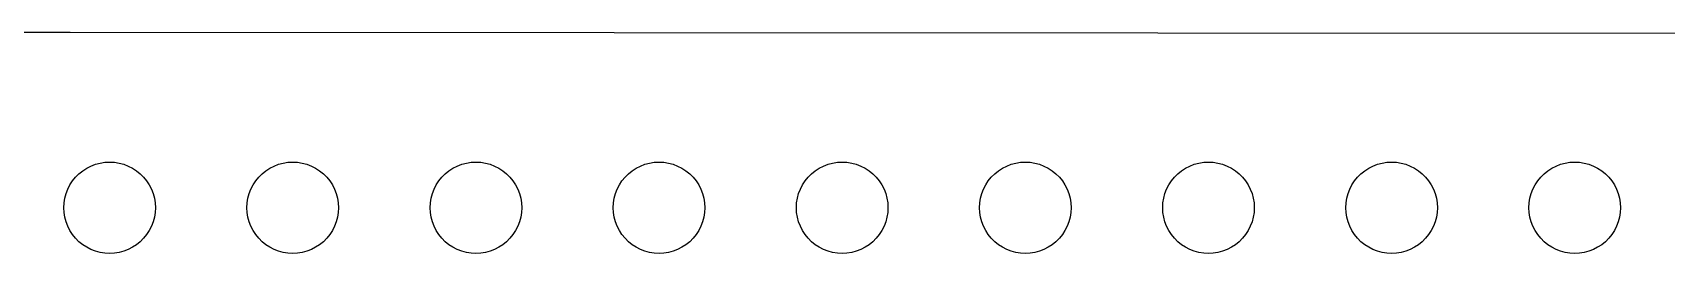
# Model space of a CAD drawing. Header units: metres. Extents: x 0 to 140, y 0 to 65.
# Drawn here: x 16.16 to 34, y 62.5 to 64.92 of the extents above; entities that cross this region are included whole.
import ezdxf

# ---------------------------------------------------------------- set-up
doc = ezdxf.new("R2010")
doc.units = ezdxf.units.M

msp = doc.modelspace()

# ---------------------------------------------------------------- linework, layer by layer
for p, q in [((16.5679, 64.9178), (13.4321, 64.9178)), ((117.613, 64.863), (16.5679, 64.9178)), ((16.5955, 63.2939), (16.6284, 63.3346)), ((16.6284, 63.3346), (16.6654, 63.3716)), ((16.6654, 63.3716), (16.7061, 63.4045)), ((16.7061, 63.4045), (16.75, 63.433)), ((16.75, 63.433), (16.7966, 63.4568)), ((16.7966, 63.4568), (16.8455, 63.4755)), ((16.8455, 63.4755), (16.896, 63.4891)), ((16.896, 63.4891), (16.9477, 63.4973)), ((16.9477, 63.4973), (17, 63.5)), ((17, 63.5), (17.0523, 63.4973)), ((17.0523, 63.4973), (17.1039, 63.4891)), ((17.1039, 63.4891), (17.1545, 63.4755)), ((17.1545, 63.4755), (17.2034, 63.4568)), ((17.2034, 63.4568), (17.25, 63.433)), ((17.25, 63.433), (17.2939, 63.4045)), ((17.2939, 63.4045), (17.3346, 63.3716)), ((17.3346, 63.3716), (17.3716, 63.3346)), ((17.3716, 63.3346), (17.4045, 63.2939)), ((18.5955, 63.2939), (18.6284, 63.3346)), ((18.6284, 63.3346), (18.6654, 63.3716)), ((18.6654, 63.3716), (18.7061, 63.4045)), ((18.7061, 63.4045), (18.75, 63.433)), ((18.75, 63.433), (18.7966, 63.4568)), ((18.7966, 63.4568), (18.8455, 63.4755)), ((18.8455, 63.4755), (18.896, 63.4891)), ((18.896, 63.4891), (18.9477, 63.4973)), ((18.9477, 63.4973), (19, 63.5)), ((19, 63.5), (19.0523, 63.4973)), ((19.0523, 63.4973), (19.1039, 63.4891)), ((19.1039, 63.4891), (19.1545, 63.4755)), ((19.1545, 63.4755), (19.2034, 63.4568)), ((19.2034, 63.4568), (19.25, 63.433)), ((19.25, 63.433), (19.2939, 63.4045)), ((19.2939, 63.4045), (19.3346, 63.3716)), ((19.3346, 63.3716), (19.3716, 63.3346)), ((19.3716, 63.3346), (19.4045, 63.2939)), ((20.5955, 63.2939), (20.6284, 63.3346)), ((20.6284, 63.3346), (20.6654, 63.3716)), ((20.6654, 63.3716), (20.7061, 63.4045)), ((20.7061, 63.4045), (20.75, 63.433)), ((20.75, 63.433), (20.7966, 63.4568)), ((20.7966, 63.4568), (20.8455, 63.4755)), ((20.8455, 63.4755), (20.896, 63.4891)), ((20.896, 63.4891), (20.9477, 63.4973)), ((20.9477, 63.4973), (21, 63.5)), ((21, 63.5), (21.0523, 63.4973)), ((21.0523, 63.4973), (21.1039, 63.4891)), ((21.1039, 63.4891), (21.1545, 63.4755)), ((21.1545, 63.4755), (21.2034, 63.4568)), ((21.2034, 63.4568), (21.25, 63.433)), ((21.25, 63.433), (21.2939, 63.4045)), ((21.2939, 63.4045), (21.3346, 63.3716)), ((21.3346, 63.3716), (21.3716, 63.3346)), ((21.3716, 63.3346), (21.4045, 63.2939)), ((22.5955, 63.2939), (22.6284, 63.3346)), ((22.6284, 63.3346), (22.6654, 63.3716)), ((22.6654, 63.3716), (22.7061, 63.4045)), ((22.7061, 63.4045), (22.75, 63.433)), ((22.75, 63.433), (22.7966, 63.4568)), ((22.7966, 63.4568), (22.8455, 63.4755)), ((22.8455, 63.4755), (22.896, 63.4891)), ((22.896, 63.4891), (22.9477, 63.4973)), ((22.9477, 63.4973), (23, 63.5)), ((23, 63.5), (23.0523, 63.4973)), ((23.0523, 63.4973), (23.1039, 63.4891)), ((23.1039, 63.4891), (23.1545, 63.4755)), ((23.1545, 63.4755), (23.2034, 63.4568)), ((23.2034, 63.4568), (23.25, 63.433)), ((23.25, 63.433), (23.2939, 63.4045)), ((23.2939, 63.4045), (23.3346, 63.3716)), ((23.3346, 63.3716), (23.3716, 63.3346)), ((23.3716, 63.3346), (23.4045, 63.2939)), ((24.5955, 63.2939), (24.6284, 63.3346)), ((24.6284, 63.3346), (24.6654, 63.3716)), ((24.6654, 63.3716), (24.7061, 63.4045)), ((24.7061, 63.4045), (24.75, 63.433)), ((24.75, 63.433), (24.7966, 63.4568)), ((24.7966, 63.4568), (24.8455, 63.4755)), ((24.8455, 63.4755), (24.896, 63.4891)), ((24.896, 63.4891), (24.9477, 63.4973)), ((24.9477, 63.4973), (25, 63.5)), ((25, 63.5), (25.0523, 63.4973)), ((25.0523, 63.4973), (25.1039, 63.4891)), ((25.1039, 63.4891), (25.1545, 63.4755)), ((25.1545, 63.4755), (25.2034, 63.4568)), ((25.2034, 63.4568), (25.25, 63.433)), ((25.25, 63.433), (25.2939, 63.4045)), ((25.2939, 63.4045), (25.3346, 63.3716)), ((25.3346, 63.3716), (25.3716, 63.3346)), ((25.3716, 63.3346), (25.4045, 63.2939)), ((26.5955, 63.2939), (26.6284, 63.3346)), ((26.6284, 63.3346), (26.6654, 63.3716)), ((26.6654, 63.3716), (26.7061, 63.4045)), ((26.7061, 63.4045), (26.75, 63.433)), ((26.75, 63.433), (26.7966, 63.4568)), ((26.7966, 63.4568), (26.8455, 63.4755)), ((26.8455, 63.4755), (26.896, 63.4891)), ((26.896, 63.4891), (26.9477, 63.4973)), ((26.9477, 63.4973), (27, 63.5)), ((27, 63.5), (27.0523, 63.4973)), ((27.0523, 63.4973), (27.1039, 63.4891)), ((27.1039, 63.4891), (27.1545, 63.4755)), ((27.1545, 63.4755), (27.2034, 63.4568)), ((27.2034, 63.4568), (27.25, 63.433)), ((27.25, 63.433), (27.2939, 63.4045)), ((27.2939, 63.4045), (27.3346, 63.3716)), ((27.3346, 63.3716), (27.3716, 63.3346)), ((27.3716, 63.3346), (27.4045, 63.2939)), ((28.5955, 63.2939), (28.6284, 63.3346)), ((28.6284, 63.3346), (28.6654, 63.3716)), ((28.6654, 63.3716), (28.7061, 63.4045)), ((28.7061, 63.4045), (28.75, 63.433)), ((28.75, 63.433), (28.7966, 63.4568)), ((28.7966, 63.4568), (28.8455, 63.4755)), ((28.8455, 63.4755), (28.896, 63.4891)), ((28.896, 63.4891), (28.9477, 63.4973)), ((28.9477, 63.4973), (29, 63.5)), ((29, 63.5), (29.0523, 63.4973)), ((29.0523, 63.4973), (29.1039, 63.4891)), ((29.1039, 63.4891), (29.1545, 63.4755)), ((29.1545, 63.4755), (29.2034, 63.4568)), ((29.2034, 63.4568), (29.25, 63.433)), ((29.25, 63.433), (29.2939, 63.4045)), ((29.2939, 63.4045), (29.3346, 63.3716)), ((29.3346, 63.3716), (29.3716, 63.3346)), ((29.3716, 63.3346), (29.4045, 63.2939)), ((30.5955, 63.2939), (30.6284, 63.3346)), ((30.6284, 63.3346), (30.6654, 63.3716)), ((30.6654, 63.3716), (30.7061, 63.4045)), ((30.7061, 63.4045), (30.75, 63.433)), ((30.75, 63.433), (30.7966, 63.4568)), ((30.7966, 63.4568), (30.8455, 63.4755)), ((30.8455, 63.4755), (30.896, 63.4891)), ((30.896, 63.4891), (30.9477, 63.4973)), ((30.9477, 63.4973), (31, 63.5)), ((31, 63.5), (31.0523, 63.4973)), ((31.0523, 63.4973), (31.1039, 63.4891)), ((31.1039, 63.4891), (31.1545, 63.4755)), ((31.1545, 63.4755), (31.2034, 63.4568)), ((31.2034, 63.4568), (31.25, 63.433)), ((31.25, 63.433), (31.2939, 63.4045)), ((31.2939, 63.4045), (31.3346, 63.3716)), ((31.3346, 63.3716), (31.3716, 63.3346)), ((31.3716, 63.3346), (31.4045, 63.2939)), ((32.5955, 63.2939), (32.6284, 63.3346)), ((32.6284, 63.3346), (32.6654, 63.3716)), ((32.6654, 63.3716), (32.7061, 63.4045)), ((32.7061, 63.4045), (32.75, 63.433)), ((32.75, 63.433), (32.7966, 63.4568)), ((32.7966, 63.4568), (32.8455, 63.4755)), ((32.8455, 63.4755), (32.896, 63.4891)), ((32.896, 63.4891), (32.9477, 63.4973)), ((32.9477, 63.4973), (33, 63.5)), ((33, 63.5), (33.0523, 63.4973)), ((33.0523, 63.4973), (33.1039, 63.4891)), ((33.1039, 63.4891), (33.1545, 63.4755)), ((33.1545, 63.4755), (33.2034, 63.4568)), ((33.2034, 63.4568), (33.25, 63.433)), ((33.25, 63.433), (33.2939, 63.4045)), ((33.2939, 63.4045), (33.3346, 63.3716)), ((33.3346, 63.3716), (33.3716, 63.3346)), ((33.3716, 63.3346), (33.4045, 63.2939)), ((16.5109, 63.1039), (16.5245, 63.1545)), ((16.5245, 63.1545), (16.5432, 63.2034)), ((16.5432, 63.2034), (16.567, 63.25)), ((16.567, 63.25), (16.5955, 63.2939)), ((17.4045, 63.2939), (17.433, 63.25)), ((17.433, 63.25), (17.4568, 63.2034)), ((17.4568, 63.2034), (17.4755, 63.1545)), ((17.4755, 63.1545), (17.4891, 63.1039)), ((18.5109, 63.1039), (18.5245, 63.1545)), ((18.5245, 63.1545), (18.5432, 63.2034)), ((18.5432, 63.2034), (18.567, 63.25)), ((18.567, 63.25), (18.5955, 63.2939)), ((19.4045, 63.2939), (19.433, 63.25)), ((19.433, 63.25), (19.4568, 63.2034)), ((19.4568, 63.2034), (19.4755, 63.1545)), ((19.4755, 63.1545), (19.4891, 63.1039)), ((20.5109, 63.1039), (20.5245, 63.1545)), ((20.5245, 63.1545), (20.5432, 63.2034)), ((20.5432, 63.2034), (20.567, 63.25)), ((20.567, 63.25), (20.5955, 63.2939)), ((21.4045, 63.2939), (21.433, 63.25)), ((21.433, 63.25), (21.4568, 63.2034)), ((21.4568, 63.2034), (21.4755, 63.1545)), ((21.4755, 63.1545), (21.4891, 63.1039)), ((22.5109, 63.1039), (22.5245, 63.1545)), ((22.5245, 63.1545), (22.5432, 63.2034)), ((22.5432, 63.2034), (22.567, 63.25)), ((22.567, 63.25), (22.5955, 63.2939)), ((23.4045, 63.2939), (23.433, 63.25)), ((23.433, 63.25), (23.4568, 63.2034)), ((23.4568, 63.2034), (23.4755, 63.1545)), ((23.4755, 63.1545), (23.4891, 63.1039)), ((24.5109, 63.1039), (24.5245, 63.1545)), ((24.5245, 63.1545), (24.5432, 63.2034)), ((24.5432, 63.2034), (24.567, 63.25)), ((24.567, 63.25), (24.5955, 63.2939)), ((25.4045, 63.2939), (25.433, 63.25)), ((25.433, 63.25), (25.4568, 63.2034)), ((25.4568, 63.2034), (25.4755, 63.1545)), ((25.4755, 63.1545), (25.4891, 63.1039)), ((26.5109, 63.1039), (26.5245, 63.1545)), ((26.5245, 63.1545), (26.5432, 63.2034)), ((26.5432, 63.2034), (26.567, 63.25)), ((26.567, 63.25), (26.5955, 63.2939)), ((27.4045, 63.2939), (27.433, 63.25)), ((27.433, 63.25), (27.4568, 63.2034)), ((27.4568, 63.2034), (27.4755, 63.1545)), ((27.4755, 63.1545), (27.4891, 63.1039)), ((28.5109, 63.1039), (28.5245, 63.1545)), ((28.5245, 63.1545), (28.5432, 63.2034)), ((28.5432, 63.2034), (28.567, 63.25)), ((28.567, 63.25), (28.5955, 63.2939)), ((29.4045, 63.2939), (29.433, 63.25)), ((29.433, 63.25), (29.4568, 63.2034)), ((29.4568, 63.2034), (29.4755, 63.1545)), ((29.4755, 63.1545), (29.4891, 63.1039)), ((30.5109, 63.1039), (30.5245, 63.1545)), ((30.5245, 63.1545), (30.5432, 63.2034)), ((30.5432, 63.2034), (30.567, 63.25)), ((30.567, 63.25), (30.5955, 63.2939)), ((31.4045, 63.2939), (31.433, 63.25)), ((31.433, 63.25), (31.4568, 63.2034)), ((31.4568, 63.2034), (31.4755, 63.1545)), ((31.4755, 63.1545), (31.4891, 63.1039)), ((32.5109, 63.1039), (32.5245, 63.1545)), ((32.5245, 63.1545), (32.5432, 63.2034)), ((32.5432, 63.2034), (32.567, 63.25)), ((32.567, 63.25), (32.5955, 63.2939)), ((33.4045, 63.2939), (33.433, 63.25)), ((33.433, 63.25), (33.4568, 63.2034)), ((33.4568, 63.2034), (33.4755, 63.1545)), ((33.4755, 63.1545), (33.4891, 63.1039)), ((16.5, 63), (16.5027, 63.0523)), ((16.5027, 62.9477), (16.5, 63)), ((16.5027, 63.0523), (16.5109, 63.1039)), ((17.4891, 63.1039), (17.4973, 63.0523)), ((17.4973, 63.0523), (17.5, 63)), ((17.5, 63), (17.4973, 62.9477)), ((18.5, 63), (18.5027, 63.0523)), ((18.5027, 62.9477), (18.5, 63)), ((18.5027, 63.0523), (18.5109, 63.1039)), ((19.4891, 63.1039), (19.4973, 63.0523)), ((19.4973, 63.0523), (19.5, 63)), ((19.5, 63), (19.4973, 62.9477)), ((20.5, 63), (20.5027, 63.0523)), ((20.5027, 62.9477), (20.5, 63)), ((20.5027, 63.0523), (20.5109, 63.1039)), ((21.4891, 63.1039), (21.4973, 63.0523)), ((21.4973, 63.0523), (21.5, 63)), ((21.5, 63), (21.4973, 62.9477)), ((22.5, 63), (22.5027, 63.0523)), ((22.5027, 62.9477), (22.5, 63)), ((22.5027, 63.0523), (22.5109, 63.1039)), ((23.4891, 63.1039), (23.4973, 63.0523)), ((23.4973, 63.0523), (23.5, 63)), ((23.5, 63), (23.4973, 62.9477)), ((24.5, 63), (24.5027, 63.0523)), ((24.5027, 62.9477), (24.5, 63)), ((24.5027, 63.0523), (24.5109, 63.1039)), ((25.4891, 63.1039), (25.4973, 63.0523)), ((25.4973, 63.0523), (25.5, 63)), ((25.5, 63), (25.4973, 62.9477)), ((26.5, 63), (26.5027, 63.0523)), ((26.5027, 62.9477), (26.5, 63)), ((26.5027, 63.0523), (26.5109, 63.1039)), ((27.4891, 63.1039), (27.4973, 63.0523)), ((27.4973, 63.0523), (27.5, 63)), ((27.5, 63), (27.4973, 62.9477)), ((28.5, 63), (28.5027, 63.0523)), ((28.5027, 62.9477), (28.5, 63)), ((28.5027, 63.0523), (28.5109, 63.1039)), ((29.4891, 63.1039), (29.4973, 63.0523)), ((29.4973, 63.0523), (29.5, 63)), ((29.5, 63), (29.4973, 62.9477)), ((30.5, 63), (30.5027, 63.0523)), ((30.5027, 62.9477), (30.5, 63)), ((30.5027, 63.0523), (30.5109, 63.1039)), ((31.4891, 63.1039), (31.4973, 63.0523)), ((31.4973, 63.0523), (31.5, 63)), ((31.5, 63), (31.4973, 62.9477)), ((32.5, 63), (32.5027, 63.0523)), ((32.5027, 62.9477), (32.5, 63)), ((32.5027, 63.0523), (32.5109, 63.1039)), ((33.4891, 63.1039), (33.4973, 63.0523)), ((33.4973, 63.0523), (33.5, 63)), ((33.5, 63), (33.4973, 62.9477)), ((16.5109, 62.896), (16.5027, 62.9477)), ((16.5245, 62.8455), (16.5109, 62.896)), ((16.5432, 62.7966), (16.5245, 62.8455)), ((17.4755, 62.8455), (17.4568, 62.7966)), ((17.4891, 62.896), (17.4755, 62.8455)), ((17.4973, 62.9477), (17.4891, 62.896)), ((18.5109, 62.896), (18.5027, 62.9477)), ((18.5245, 62.8455), (18.5109, 62.896)), ((18.5432, 62.7966), (18.5245, 62.8455)), ((19.4755, 62.8455), (19.4568, 62.7966)), ((19.4891, 62.896), (19.4755, 62.8455)), ((19.4973, 62.9477), (19.4891, 62.896)), ((20.5109, 62.896), (20.5027, 62.9477)), ((20.5245, 62.8455), (20.5109, 62.896)), ((20.5432, 62.7966), (20.5245, 62.8455)), ((21.4755, 62.8455), (21.4568, 62.7966)), ((21.4891, 62.896), (21.4755, 62.8455)), ((21.4973, 62.9477), (21.4891, 62.896)), ((22.5109, 62.896), (22.5027, 62.9477)), ((22.5245, 62.8455), (22.5109, 62.896)), ((22.5432, 62.7966), (22.5245, 62.8455)), ((23.4755, 62.8455), (23.4568, 62.7966)), ((23.4891, 62.896), (23.4755, 62.8455)), ((23.4973, 62.9477), (23.4891, 62.896)), ((24.5109, 62.896), (24.5027, 62.9477)), ((24.5245, 62.8455), (24.5109, 62.896)), ((24.5432, 62.7966), (24.5245, 62.8455)), ((25.4755, 62.8455), (25.4568, 62.7966)), ((25.4891, 62.896), (25.4755, 62.8455)), ((25.4973, 62.9477), (25.4891, 62.896)), ((26.5109, 62.896), (26.5027, 62.9477)), ((26.5245, 62.8455), (26.5109, 62.896)), ((26.5432, 62.7966), (26.5245, 62.8455)), ((27.4755, 62.8455), (27.4568, 62.7966)), ((27.4891, 62.896), (27.4755, 62.8455)), ((27.4973, 62.9477), (27.4891, 62.896)), ((28.5109, 62.896), (28.5027, 62.9477)), ((28.5245, 62.8455), (28.5109, 62.896)), ((28.5432, 62.7966), (28.5245, 62.8455)), ((29.4755, 62.8455), (29.4568, 62.7966)), ((29.4891, 62.896), (29.4755, 62.8455)), ((29.4973, 62.9477), (29.4891, 62.896)), ((30.5109, 62.896), (30.5027, 62.9477)), ((30.5245, 62.8455), (30.5109, 62.896)), ((30.5432, 62.7966), (30.5245, 62.8455)), ((31.4755, 62.8455), (31.4568, 62.7966)), ((31.4891, 62.896), (31.4755, 62.8455)), ((31.4973, 62.9477), (31.4891, 62.896)), ((32.5109, 62.896), (32.5027, 62.9477)), ((32.5245, 62.8455), (32.5109, 62.896)), ((32.5432, 62.7966), (32.5245, 62.8455)), ((33.4755, 62.8455), (33.4568, 62.7966)), ((33.4891, 62.896), (33.4755, 62.8455)), ((33.4973, 62.9477), (33.4891, 62.896)), ((16.567, 62.75), (16.5432, 62.7966)), ((16.5955, 62.7061), (16.567, 62.75)), ((16.6284, 62.6654), (16.5955, 62.7061)), ((16.6654, 62.6284), (16.6284, 62.6654)), ((16.7061, 62.5955), (16.6654, 62.6284)), ((17.3346, 62.6284), (17.2939, 62.5955)), ((17.3716, 62.6654), (17.3346, 62.6284)), ((17.4045, 62.7061), (17.3716, 62.6654)), ((17.433, 62.75), (17.4045, 62.7061)), ((17.4568, 62.7966), (17.433, 62.75)), ((18.567, 62.75), (18.5432, 62.7966)), ((18.5955, 62.7061), (18.567, 62.75)), ((18.6284, 62.6654), (18.5955, 62.7061)), ((18.6654, 62.6284), (18.6284, 62.6654)), ((18.7061, 62.5955), (18.6654, 62.6284)), ((19.3346, 62.6284), (19.2939, 62.5955)), ((19.3716, 62.6654), (19.3346, 62.6284)), ((19.4045, 62.7061), (19.3716, 62.6654)), ((19.433, 62.75), (19.4045, 62.7061)), ((19.4568, 62.7966), (19.433, 62.75)), ((20.567, 62.75), (20.5432, 62.7966)), ((20.5955, 62.7061), (20.567, 62.75)), ((20.6284, 62.6654), (20.5955, 62.7061)), ((20.6654, 62.6284), (20.6284, 62.6654)), ((20.7061, 62.5955), (20.6654, 62.6284)), ((21.3346, 62.6284), (21.2939, 62.5955)), ((21.3716, 62.6654), (21.3346, 62.6284)), ((21.4045, 62.7061), (21.3716, 62.6654)), ((21.433, 62.75), (21.4045, 62.7061)), ((21.4568, 62.7966), (21.433, 62.75)), ((22.567, 62.75), (22.5432, 62.7966)), ((22.5955, 62.7061), (22.567, 62.75)), ((22.6284, 62.6654), (22.5955, 62.7061)), ((22.6654, 62.6284), (22.6284, 62.6654)), ((22.7061, 62.5955), (22.6654, 62.6284)), ((23.3346, 62.6284), (23.2939, 62.5955)), ((23.3716, 62.6654), (23.3346, 62.6284)), ((23.4045, 62.7061), (23.3716, 62.6654)), ((23.433, 62.75), (23.4045, 62.7061)), ((23.4568, 62.7966), (23.433, 62.75)), ((24.567, 62.75), (24.5432, 62.7966)), ((24.5955, 62.7061), (24.567, 62.75)), ((24.6284, 62.6654), (24.5955, 62.7061)), ((24.6654, 62.6284), (24.6284, 62.6654)), ((24.7061, 62.5955), (24.6654, 62.6284)), ((25.3346, 62.6284), (25.2939, 62.5955)), ((25.3716, 62.6654), (25.3346, 62.6284)), ((25.4045, 62.7061), (25.3716, 62.6654)), ((25.433, 62.75), (25.4045, 62.7061)), ((25.4568, 62.7966), (25.433, 62.75)), ((26.567, 62.75), (26.5432, 62.7966)), ((26.5955, 62.7061), (26.567, 62.75)), ((26.6284, 62.6654), (26.5955, 62.7061)), ((26.6654, 62.6284), (26.6284, 62.6654)), ((26.7061, 62.5955), (26.6654, 62.6284)), ((27.3346, 62.6284), (27.2939, 62.5955)), ((27.3716, 62.6654), (27.3346, 62.6284)), ((27.4045, 62.7061), (27.3716, 62.6654)), ((27.433, 62.75), (27.4045, 62.7061)), ((27.4568, 62.7966), (27.433, 62.75)), ((28.567, 62.75), (28.5432, 62.7966)), ((28.5955, 62.7061), (28.567, 62.75)), ((28.6284, 62.6654), (28.5955, 62.7061)), ((28.6654, 62.6284), (28.6284, 62.6654)), ((28.7061, 62.5955), (28.6654, 62.6284)), ((29.3346, 62.6284), (29.2939, 62.5955)), ((29.3716, 62.6654), (29.3346, 62.6284)), ((29.4045, 62.7061), (29.3716, 62.6654)), ((29.433, 62.75), (29.4045, 62.7061)), ((29.4568, 62.7966), (29.433, 62.75)), ((30.567, 62.75), (30.5432, 62.7966)), ((30.5955, 62.7061), (30.567, 62.75)), ((30.6284, 62.6654), (30.5955, 62.7061)), ((30.6654, 62.6284), (30.6284, 62.6654)), ((30.7061, 62.5955), (30.6654, 62.6284)), ((31.3346, 62.6284), (31.2939, 62.5955)), ((31.3716, 62.6654), (31.3346, 62.6284)), ((31.4045, 62.7061), (31.3716, 62.6654)), ((31.433, 62.75), (31.4045, 62.7061)), ((31.4568, 62.7966), (31.433, 62.75)), ((32.567, 62.75), (32.5432, 62.7966)), ((32.5955, 62.7061), (32.567, 62.75)), ((32.6284, 62.6654), (32.5955, 62.7061)), ((32.6654, 62.6284), (32.6284, 62.6654)), ((32.7061, 62.5955), (32.6654, 62.6284)), ((33.3346, 62.6284), (33.2939, 62.5955)), ((33.3716, 62.6654), (33.3346, 62.6284)), ((33.4045, 62.7061), (33.3716, 62.6654)), ((33.433, 62.75), (33.4045, 62.7061)), ((33.4568, 62.7966), (33.433, 62.75)), ((16.75, 62.567), (16.7061, 62.5955)), ((16.7966, 62.5432), (16.75, 62.567)), ((16.8455, 62.5245), (16.7966, 62.5432)), ((16.896, 62.5109), (16.8455, 62.5245)), ((16.9477, 62.5027), (16.896, 62.5109)), ((17, 62.5), (16.9477, 62.5027)), ((17.0523, 62.5027), (17, 62.5)), ((17.1039, 62.5109), (17.0523, 62.5027)), ((17.1545, 62.5245), (17.1039, 62.5109)), ((17.2034, 62.5432), (17.1545, 62.5245)), ((17.25, 62.567), (17.2034, 62.5432)), ((17.2939, 62.5955), (17.25, 62.567)), ((18.75, 62.567), (18.7061, 62.5955)), ((18.7966, 62.5432), (18.75, 62.567)), ((18.8455, 62.5245), (18.7966, 62.5432)), ((18.896, 62.5109), (18.8455, 62.5245)), ((18.9477, 62.5027), (18.896, 62.5109)), ((19, 62.5), (18.9477, 62.5027)), ((19.0523, 62.5027), (19, 62.5)), ((19.1039, 62.5109), (19.0523, 62.5027)), ((19.1545, 62.5245), (19.1039, 62.5109)), ((19.2034, 62.5432), (19.1545, 62.5245)), ((19.25, 62.567), (19.2034, 62.5432)), ((19.2939, 62.5955), (19.25, 62.567)), ((20.75, 62.567), (20.7061, 62.5955)), ((20.7966, 62.5432), (20.75, 62.567)), ((20.8455, 62.5245), (20.7966, 62.5432)), ((20.896, 62.5109), (20.8455, 62.5245)), ((20.9477, 62.5027), (20.896, 62.5109)), ((21, 62.5), (20.9477, 62.5027)), ((21.0523, 62.5027), (21, 62.5)), ((21.1039, 62.5109), (21.0523, 62.5027)), ((21.1545, 62.5245), (21.1039, 62.5109)), ((21.2034, 62.5432), (21.1545, 62.5245)), ((21.25, 62.567), (21.2034, 62.5432)), ((21.2939, 62.5955), (21.25, 62.567)), ((22.75, 62.567), (22.7061, 62.5955)), ((22.7966, 62.5432), (22.75, 62.567)), ((22.8455, 62.5245), (22.7966, 62.5432)), ((22.896, 62.5109), (22.8455, 62.5245)), ((22.9477, 62.5027), (22.896, 62.5109)), ((23, 62.5), (22.9477, 62.5027)), ((23.0523, 62.5027), (23, 62.5)), ((23.1039, 62.5109), (23.0523, 62.5027)), ((23.1545, 62.5245), (23.1039, 62.5109)), ((23.2034, 62.5432), (23.1545, 62.5245)), ((23.25, 62.567), (23.2034, 62.5432)), ((23.2939, 62.5955), (23.25, 62.567)), ((24.75, 62.567), (24.7061, 62.5955)), ((24.7966, 62.5432), (24.75, 62.567)), ((24.8455, 62.5245), (24.7966, 62.5432)), ((24.896, 62.5109), (24.8455, 62.5245)), ((24.9477, 62.5027), (24.896, 62.5109)), ((25, 62.5), (24.9477, 62.5027)), ((25.0523, 62.5027), (25, 62.5)), ((25.1039, 62.5109), (25.0523, 62.5027)), ((25.1545, 62.5245), (25.1039, 62.5109)), ((25.2034, 62.5432), (25.1545, 62.5245)), ((25.25, 62.567), (25.2034, 62.5432)), ((25.2939, 62.5955), (25.25, 62.567)), ((26.75, 62.567), (26.7061, 62.5955)), ((26.7966, 62.5432), (26.75, 62.567)), ((26.8455, 62.5245), (26.7966, 62.5432)), ((26.896, 62.5109), (26.8455, 62.5245)), ((26.9477, 62.5027), (26.896, 62.5109)), ((27, 62.5), (26.9477, 62.5027)), ((27.0523, 62.5027), (27, 62.5)), ((27.1039, 62.5109), (27.0523, 62.5027)), ((27.1545, 62.5245), (27.1039, 62.5109)), ((27.2034, 62.5432), (27.1545, 62.5245)), ((27.25, 62.567), (27.2034, 62.5432)), ((27.2939, 62.5955), (27.25, 62.567)), ((28.75, 62.567), (28.7061, 62.5955)), ((28.7966, 62.5432), (28.75, 62.567)), ((28.8455, 62.5245), (28.7966, 62.5432)), ((28.896, 62.5109), (28.8455, 62.5245)), ((28.9477, 62.5027), (28.896, 62.5109)), ((29, 62.5), (28.9477, 62.5027)), ((29.0523, 62.5027), (29, 62.5)), ((29.1039, 62.5109), (29.0523, 62.5027)), ((29.1545, 62.5245), (29.1039, 62.5109)), ((29.2034, 62.5432), (29.1545, 62.5245)), ((29.25, 62.567), (29.2034, 62.5432)), ((29.2939, 62.5955), (29.25, 62.567)), ((30.75, 62.567), (30.7061, 62.5955)), ((30.7966, 62.5432), (30.75, 62.567)), ((30.8455, 62.5245), (30.7966, 62.5432)), ((30.896, 62.5109), (30.8455, 62.5245)), ((30.9477, 62.5027), (30.896, 62.5109)), ((31, 62.5), (30.9477, 62.5027)), ((31.0523, 62.5027), (31, 62.5)), ((31.1039, 62.5109), (31.0523, 62.5027)), ((31.1545, 62.5245), (31.1039, 62.5109)), ((31.2034, 62.5432), (31.1545, 62.5245)), ((31.25, 62.567), (31.2034, 62.5432)), ((31.2939, 62.5955), (31.25, 62.567)), ((32.75, 62.567), (32.7061, 62.5955)), ((32.7966, 62.5432), (32.75, 62.567)), ((32.8455, 62.5245), (32.7966, 62.5432)), ((32.896, 62.5109), (32.8455, 62.5245)), ((32.9477, 62.5027), (32.896, 62.5109)), ((33, 62.5), (32.9477, 62.5027)), ((33.0523, 62.5027), (33, 62.5)), ((33.1039, 62.5109), (33.0523, 62.5027)), ((33.1545, 62.5245), (33.1039, 62.5109)), ((33.2034, 62.5432), (33.1545, 62.5245)), ((33.25, 62.567), (33.2034, 62.5432)), ((33.2939, 62.5955), (33.25, 62.567))]:
    msp.add_line(p, q)

doc.saveas('drawing.dxf')
